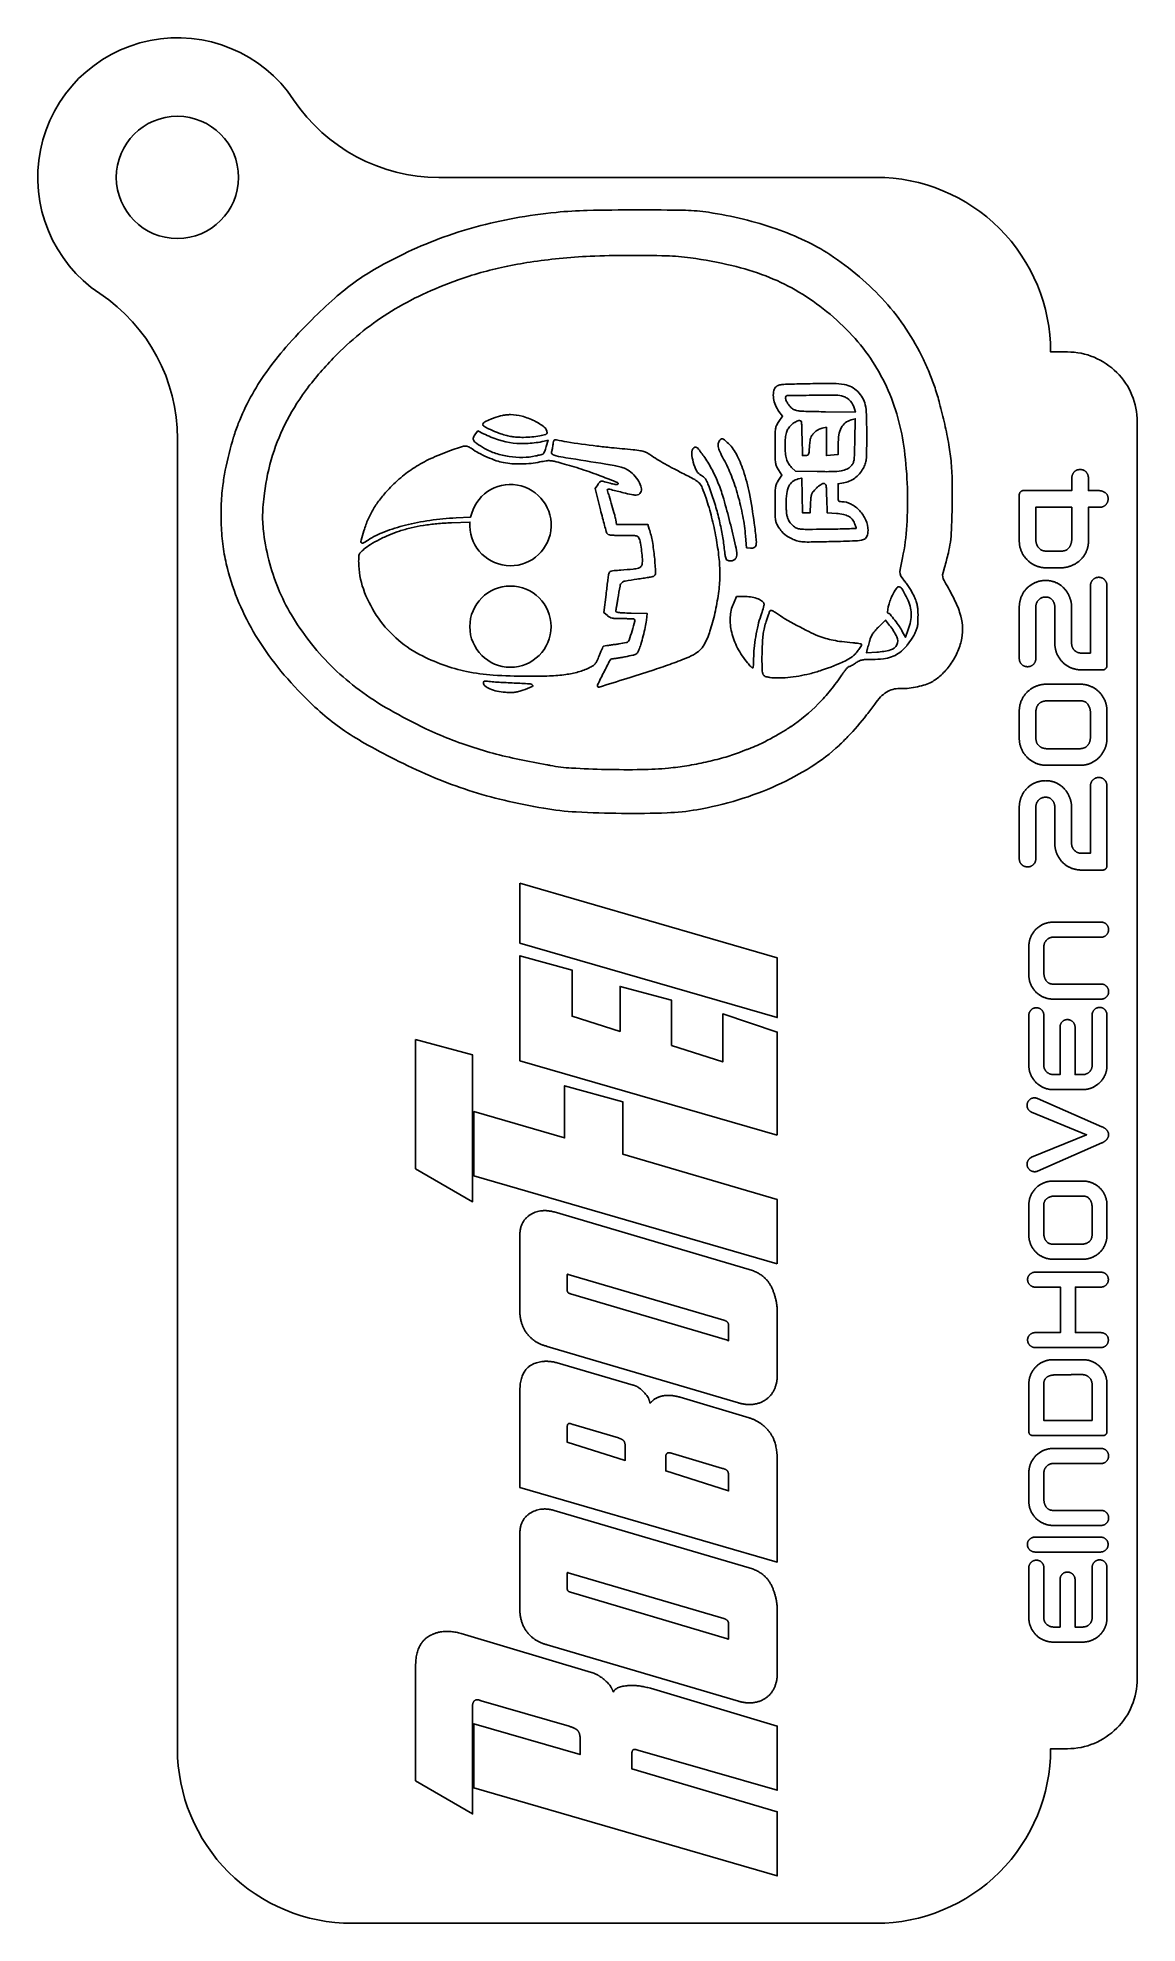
# Model space of a CAD drawing. Header units: millimetres. Extents: x -16.5 to 15, y -25 to 29.
import ezdxf

# ---------------------------------------------------------------- set-up
doc = ezdxf.new("R2010")
doc.units = ezdxf.units.MM

msp = doc.modelspace()

# ---------------------------------------------------------------- linework, layer by layer
for p, q in [((11.602, 14.592), (11.602, 15.911)), ((8.188, 13.77), (8.258, 14.106)), ((12.372, 14.298), (12.81, 14.298)), ((8.32, 13.437), (8.247, 13.527)), ((12.774, 13.818), (12.376, 13.818)), ((14.112, 13.302), (14.112, 11.017)), ((11.602, 11.226), (11.602, 12.688)), ((12.075, 12.688), (12.075, 11.222)), ((12.62, 11.657), (12.62, 12.679)), ((13.1, 12.679), (13.1, 11.657)), ((13.995, 10.896), (13.384, 10.896)), ((12.376, 10.485), (13.345, 10.485)), ((13.345, 10.011), (12.421, 10.011)), ((11.602, 8.937), (11.602, 9.717)), ((12.075, 9.665), (12.075, 8.983)), ((13.639, 8.983), (13.639, 9.665)), ((14.112, 9.717), (14.112, 8.937)), ((-2.514, 8.291), (-1.929, 8.178)), ((13.345, 8.163), (12.376, 8.163)), ((12.421, 8.637), (13.299, 8.637)), ((14.112, 7.569), (14.112, 5.284)), ((11.602, 5.493), (11.602, 6.955)), ((12.075, 6.955), (12.075, 5.489)), ((12.62, 5.924), (12.62, 6.946)), ((13.1, 6.946), (13.1, 5.924)), ((13.995, 5.163), (13.384, 5.163)), ((12.571, 3.671), (13.943, 3.671)), ((13.943, 3.24), (12.571, 3.24)), ((11.876, 2.159), (11.876, 2.976)), ((12.307, 2.976), (12.307, 2.218)), ((12.571, 1.898), (13.943, 1.898)), ((13.943, 1.467), (12.571, 1.467)), ((11.876, -0.43), (11.876, 1.007)), ((12.304, 1.007), (12.304, -0.43)), ((13.688, -0.43), (13.688, 1.013)), ((14.112, 1.013), (14.112, -0.43)), ((12.127, -1.38), (13.965, -2.186)), ((13.42, -1.125), (12.571, -1.125)), ((13.965, -2.653), (12.127, -3.459)), ((12.571, -3.743), (13.42, -3.743)), ((13.42, -4.174), (12.614, -4.174)), ((-1.718, -4.629), (3.869, -6.273)), ((11.876, -5.291), (11.876, -4.432)), ((12.304, -4.435), (12.304, -5.248)), ((13.685, -5.291), (13.685, -4.478)), ((14.112, -4.432), (14.112, -5.291)), ((-2.697, -7.453), (-2.697, -5.3)), ((12.571, -5.552), (13.378, -5.552)), ((-1.342, -6.474), (-1.342, -6.849)), ((3.145, -7.728), (-1.309, -6.42)), ((12.049, -6.355), (13.943, -6.355)), ((13.42, -5.983), (12.571, -5.983)), ((-1.248, -6.97), (3.252, -8.305)), ((4.674, -7.52), (4.674, -9.291)), ((3.279, -8.265), (3.279, -7.876)), ((3.567, -10.096), (-1.912, -8.479)), ((13.946, -8.51), (12.049, -8.51)), ((-1.631, -8.949), (0.543, -9.586)), ((12.571, -8.859), (13.42, -8.859)), ((11.876, -10.919), (11.876, -9.555)), ((14.112, -9.555), (14.112, -10.919)), ((1.897, -9.935), (3.869, -10.525)), ((0.127, -11.102), (-1.174, -10.719)), ((14.008, -11.03), (11.98, -11.03)), ((3.105, -11.973), (1.669, -11.544)), ((12.571, -11.402), (13.943, -11.402)), ((13.943, -11.833), (12.571, -11.833)), ((11.876, -12.914), (11.876, -12.098)), ((12.307, -12.098), (12.307, -12.855)), ((-1.718, -13.174), (3.869, -14.817)), ((12.571, -13.175), (13.943, -13.175)), ((-2.697, -15.998), (-2.697, -13.845)), ((12.049, -13.942), (13.936, -13.942)), ((13.943, -13.606), (12.571, -13.606)), ((13.936, -14.367), (12.049, -14.367)), ((-1.342, -15.018), (-1.342, -15.394)), ((3.145, -16.273), (-1.309, -14.965)), ((11.876, -16.251), (11.876, -14.814)), ((12.304, -14.814), (12.304, -16.251)), ((13.688, -16.251), (13.688, -14.808)), ((14.112, -14.808), (14.112, -16.251)), ((-1.248, -15.515), (3.252, -16.849)), ((4.674, -16.065), (4.674, -17.835)), ((-4.374, -16.702), (-0.645, -17.815)), ((3.279, -16.809), (3.279, -16.42)), ((3.567, -18.64), (-1.912, -17.024)), ((13.42, -16.946), (12.571, -16.946)), ((-1.282, -19.358), (-3.804, -18.627))]:
    msp.add_line(p, q)
for points in [[(-12.5, 17.517), (-12.5, -20, 0.414214), (-7.5, -25), (7.5, -25, 0.414214), (12.5, -20), (12.98, -20, 0.414214), (14.98, -18), (14.98, 18, 0.414214), (12.98, 20), (12.5, 20, 0.414214), (7.5, 25), (-5.017, 25, -0.250492), (-9.174, 27.222, 1.218525), (-14.722, 21.674, -0.250492)], [(-3.933, 17.379, -0.106049), (-4.018, 17.465, -0.228681), (-4.027, 17.548, -0.087003), (-3.969, 17.652), (-3.899, 17.739), (-3.737, 17.659, 0.037102), (-3.308, 17.484, 0.094684), (-2.463, 17.38, 0.037296), (-2.005, 17.444), (-1.887, 17.47), (-1.941, 17.29, -0.009609), (-1.963, 17.22, -0.022906), (-2.009, 17.105, -0.113044), (-2.022, 17.088, -0.095792), (-2.042, 17.077, -0.007562), (-2.1, 17.059, -0.010054), (-2.17, 17.04, -0.007526), (-2.247, 17.021, -0.050854), (-2.61, 16.98, -0.040113), (-3.004, 17.007, -0.040462), (-3.385, 17.095, -0.055122), (-3.707, 17.239, -0.013151)], [(4.07, 14.643, -0.064903), (4.067, 14.474, -0.242378), (4.015, 14.401, -0.143298), (3.907, 14.381), (3.793, 14.392), (3.765, 14.727, 0.026155), (3.687, 15.301, 0.022532), (3.547, 15.894, 0.023047), (3.359, 16.454, 0.032933), (3.138, 16.929, -0.016652), (3.026, 17.151, -0.068659), (2.982, 17.294, -0.120121), (2.99, 17.401, -0.114579), (3.047, 17.493, -0.137736), (3.079, 17.512, -0.163615), (3.114, 17.509, -0.072132), (3.162, 17.481, -0.011786), (3.243, 17.41, -0.087498), (3.494, 17.088, -0.041289), (3.702, 16.602, -0.031941), (3.875, 15.948, -0.015704), (4.014, 15.099, -0.004931)], [(3.319, 15.12, -0.005159), (3.482, 14.45, -0.057157), (3.514, 14.177, -0.13317), (3.493, 14.102, -0.124485), (3.437, 14.046, -0.110977), (3.356, 14.018, -0.090123), (3.263, 14.025, -0.174115), (3.223, 14.052, -0.086573), (3.196, 14.108, -0.037004), (3.174, 14.212, -0.005543), (3.149, 14.423, 0.018612), (3.087, 14.836, 0.015467), (2.992, 15.27, 0.014874), (2.866, 15.715, 0.013899), (2.711, 16.162, 0.014838), (2.659, 16.29, 0.047546), (2.614, 16.369, 0.06778), (2.564, 16.423, 0.061855), (2.501, 16.463, -0.161097), (2.367, 16.591, -0.056251), (2.267, 16.843, -0.056547), (2.227, 17.103, -0.209038), (2.286, 17.254, -0.438924), (2.387, 17.25, -0.025748), (2.596, 16.976, -0.029146), (2.815, 16.611, -0.027322), (2.995, 16.215, -0.023939), (3.139, 15.788, -0.007059)]]:
    msp.add_lwpolyline(points, format="xyb", close=True)
for points in [[(-10.89, 17.566, -0.020681), (-10.757, 17.948, -0.030242), (-10.405, 18.702, -0.029452), (-9.962, 19.416, -0.026359), (-9.392, 20.138, -0.016582), (-8.656, 20.923, -0.015009), (-7.997, 21.541, -0.025615), (-7.407, 22.011, -0.026416), (-6.785, 22.409, -0.017266), (-6.031, 22.803, -0.021712), (-4.995, 23.245, -0.023337), (-3.949, 23.584, -0.022715), (-2.851, 23.831, -0.018535), (-1.658, 23.998, -0.019922), (-0.767, 24.053, -0.005421), (0.644, 24.069, -0.004567), (2.045, 24.057, -0.034152), (2.706, 24, -0.020977), (3.705, 23.801, -0.024176), (4.637, 23.527, -0.025948), (5.471, 23.187, -0.036004), (6.174, 22.793, -0.030219), (7.027, 22.153, -0.034672), (7.756, 21.442)], [(8.855, 19.789, -0.013505), (9.044, 19.364, -0.018081), (9.19, 18.969, -0.015672), (9.321, 18.524, -0.00714), (9.467, 17.934, -0.014078), (9.587, 17.34, -0.021093), (9.654, 16.815, -0.018718), (9.683, 16.242, -0.008417), (9.679, 15.49, -0.005257), (9.66, 14.906, -0.021794), (9.629, 14.554, -0.026935), (9.571, 14.244, -0.011223), (9.462, 13.832), (9.418, 13.681, 0.207565), (9.447, 13.451), (9.5, 13.362, -0.022087), (9.771, 12.855, -0.046875), (9.925, 12.438, -0.059209), (9.978, 12.069, -0.066484), (9.939, 11.713, -0.053352), (9.806, 11.347, -0.047597), (9.594, 11.002, -0.049345), (9.331, 10.716, -0.071698), (9.046, 10.527, -0.039361), (8.859, 10.456)], [(4.802, 14.858, -0.02289), (4.709, 14.987, -0.042366), (4.653, 15.091, -0.066602), (4.625, 15.188, -0.032537), (4.614, 15.331, -0.007242), (4.614, 15.983, -0.032343), (4.625, 16.125, -0.066087), (4.653, 16.223, -0.042555), (4.708, 16.327), (4.805, 16.475), (4.708, 16.624, -0.043305), (4.652, 16.729, -0.066127), (4.625, 16.828, -0.031596), (4.614, 16.974, -0.003404), (4.611, 17.313, -0.003222), (4.613, 17.661, -0.034549), (4.625, 17.802, -0.072929), (4.655, 17.899, -0.038508), (4.717, 18.008), (4.823, 18.164), (4.722, 18.297, -0.065354), (4.621, 18.473, -0.062825), (4.567, 18.672, -0.069396), (4.566, 18.856, -0.136617), (4.624, 18.99, -0.134875), (4.695, 19.04, -0.062782), (4.805, 19.066, -0.019802), (5.014, 19.079, -0.001344), (5.611, 19.092, -0.005342), (6.28, 19.097, -0.040606), (6.593, 19.071, -0.084779), (6.795, 19, -0.071339), (6.976, 18.864, -0.060312), (7.118, 18.682, -0.083878), (7.193, 18.49, -0.045077), (7.226, 18.206, -0.006912), (7.234, 17.635, -0.001864), (7.231, 17.117, -0.02408), (7.22, 16.923, -0.059215), (7.192, 16.797, -0.040279), (7.131, 16.663)], [(6.674, 18.674, 0.070692), (6.569, 18.725, 0.078043), (6.355, 18.761, 0.004386), (5.679, 18.76, 0.001661), (4.958, 18.75, 0.335506), (4.905, 18.708, 0.118986), (4.905, 18.687)], [(4.931, 18.605, 0.018752), (4.952, 18.559, 0.035602), (4.98, 18.511, 0.043699), (5.065, 18.41, 0.036005), (5.107, 18.373, 0.096983), (5.195, 18.331, 0.041585), (5.323, 18.309, 0.017278), (5.546, 18.296, 0.001892), (6.058, 18.288), (6.909, 18.276), (6.884, 18.375, 0.063218), (6.839, 18.489)], [(-3.596, 17.8, -0.028589), (-3.664, 17.837, -0.013015), (-3.736, 17.883, -0.121559), (-3.76, 17.91, -0.253561), (-3.76, 17.936)], [(-3.529, 18.077, -0.011505), (-3.43, 18.116, -0.039065), (-3.19, 18.182, -0.020207), (-3.072, 18.2, -0.027807), (-2.965, 18.206, -0.067639), (-2.634, 18.161, -0.047457), (-2.282, 18.026, -0.048016), (-2, 17.851, -0.233893), (-1.919, 17.688, -0.331851), (-1.955, 17.64, -0.023355), (-2.129, 17.596, -0.027412), (-2.349, 17.565, -0.02178), (-2.589, 17.555, -0.012117), (-2.783, 17.56, -0.026653), (-2.931, 17.575, -0.028242), (-3.072, 17.605, -0.015355), (-3.24, 17.658, -0.008923), (-3.363, 17.702)], [(5.036, 16.745, 0.038899), (5.081, 16.694), (5.193, 16.587), (5.814, 16.575, 0.007787), (6.256, 16.573, 0.038535), (6.503, 16.595, 0.070944), (6.665, 16.647, 0.092041), (6.79, 16.738, 0.07974), (6.843, 16.816, 0.074093), (6.87, 16.908, 0.028052), (6.883, 17.064, 0.002438), (6.893, 17.463), (6.904, 18.09), (6.787, 18.057, 0.098359), (6.621, 17.972, 0.105405), (6.506, 17.831, 0.081674), (6.439, 17.626, 0.03762), (6.417, 17.345), (6.416, 17.06), (6.081, 17.033), (6.081, 17.843), (5.96, 17.819, 0.054775), (5.906, 17.802)], [(5.779, 17.728, 0.036801), (5.728, 17.683, 0.039311), (5.666, 17.612, 0.075043), (5.632, 17.545, 0.053295), (5.612, 17.457, 0.011938), (5.597, 17.303, -0.006015), (5.584, 17.134, -0.075157), (5.568, 17.072, -0.205954), (5.539, 17.044, -0.091555), (5.486, 17.034), (5.393, 17.034), (5.382, 17.548, 0.002), (5.374, 17.889, 0.040002), (5.363, 17.993, 0.217599), (5.336, 18.031, 0.208026), (5.289, 18.036, 0.064581), (5.174, 17.985)], [(-2.375, 16.81, 0.025696), (-2.121, 16.85, -0.012859), (-1.942, 16.882, -0.053496), (-1.832, 16.887, -0.044208), (-1.715, 16.869, -0.006935), (-1.488, 16.81, -0.012549), (-0.93, 16.643, -0.011992), (-0.373, 16.446, -0.007187), (0.101, 16.258, -0.694079), (0.099, 16.206, -0.111935), (0.071, 16.203, -0.027925), (-0.067, 16.228, -0.01174), (-0.147, 16.25, 0.004596), (-0.317, 16.297, 0.105973), (-0.368, 16.3, 0.181439), (-0.405, 16.279, 0.019074), (-0.466, 16.199), (-0.544, 16.089), (-0.391, 15.482, 0.002623), (-0.329, 15.245, 0.003711), (-0.272, 15.035, 0.002147), (-0.222, 14.858, 0.052052), (-0.202, 14.811, 0.167477), (-0.165, 14.776, 0.069422), (-0.098, 14.757, 0.030533), (0.02, 14.748, 0.004464), (0.26, 14.745, -0.003137), (0.54, 14.744, -0.047022), (0.637, 14.733, -0.1475), (0.688, 14.706, -0.105691), (0.723, 14.651, -0.050824), (0.758, 14.52, -0.023075), (0.811, 14.062, -0.053463), (0.806, 13.93, -0.152202), (0.77, 13.856, -0.136082), (0.697, 13.811, -0.04687), (0.55, 13.783, -0.004707), (0.192, 13.754, 0.005889), (0.002, 13.737, 0.048235), (-0.083, 13.721, 0.124772), (-0.127, 13.694, 0.146247), (-0.151, 13.651, 0.017292), (-0.159, 13.599, 0.001094), (-0.18, 13.444, 0.001607), (-0.204, 13.259, 0.001194), (-0.228, 13.054), (-0.29, 12.535), (-0.191, 12.449, 0.056617), (-0.124, 12.404, 0.071659), (-0.053, 12.379, 0.041709), (0.048, 12.367, 0.007813), (0.235, 12.364, -0.005352), (0.361, 12.363, -0.008186), (0.471, 12.358, -0.003682), (0.564, 12.353, -0.18107), (0.58, 12.345, -0.26977), (0.595, 12.29, -0.006069), (0.516, 12.017, -0.007386), (0.431, 11.75, -0.186671), (0.383, 11.692, -0.072962), (0.346, 11.678, -0.01645), (0.14, 11.639, -0.007109), (0.017, 11.622, 0.004032), (-0.103, 11.606, 0.006188), (-0.207, 11.59, 0.002447), (-0.295, 11.575, 0.153692), (-0.309, 11.568, 0.092253), (-0.318, 11.555, 0.001924), (-0.35, 11.482, 0.004417), (-0.386, 11.396, 0.002952), (-0.427, 11.298, -0.013428), (-0.491, 11.148, -0.064447), (-0.541, 11.069, -0.080109), (-0.603, 11.014, -0.02738), (-0.71, 10.955, -0.044383), (-1.024, 10.836, -0.03439), (-1.383, 10.762, -0.025068), (-1.845, 10.723, -0.009354), (-2.496, 10.712, -0.017022), (-3.456, 10.747, -0.032474), (-4.22, 10.851, -0.037135), (-4.893, 11.041, -0.03203), (-5.566, 11.336, -0.066301), (-6.25, 11.813, -0.06109), (-6.807, 12.466, -0.062866), (-7.177, 13.213, -0.079878), (-7.311, 13.97, -0.011336), (-7.31, 14.13, -0.086599), (-7.294, 14.204, -0.103066), (-7.256, 14.262, -0.019055), (-7.161, 14.35, -0.040468), (-6.976, 14.484, -0.018553), (-6.716, 14.629, -0.018025), (-6.426, 14.764, -0.021427), (-6.142, 14.87, -0.020593), (-5.809, 14.963, -0.018562), (-5.458, 15.033, -0.017139), (-5.076, 15.08, -0.01261), (-4.65, 15.107), (-4.125, 15.127, 31.781777), (-4.105, 15.272), (-4.518, 15.25, 0.021775), (-5.275, 15.176, 0.026753), (-5.972, 15.039, 0.029569), (-6.574, 14.849, 0.050872), (-7.043, 14.612, -0.021), (-7.192, 14.525, -0.434824), (-7.236, 14.54, -0.174282), (-7.241, 14.611, -0.006041), (-7.161, 14.881, -0.027458), (-7.039, 15.214, -0.032862), (-6.886, 15.51, -0.031827), (-6.691, 15.792, -0.023226), (-6.442, 16.08, -0.029673), (-6.058, 16.439, -0.035491), (-5.655, 16.727, -0.032656), (-5.188, 16.973, -0.01976), (-4.608, 17.204, -0.00766), (-4.364, 17.286, -0.068234), (-4.254, 17.306, -0.123527), (-4.169, 17.288, -0.046869), (-4.065, 17.224, 0.039971), (-3.886, 17.111, 0.034981), (-3.371, 16.886, 0.040758), (-3.168, 16.832, 0.027821), (-2.922, 16.801)], [(-0.491, 17.304, 0.006563), (-0.077, 17.259, -0.000942), (0.545, 17.2, -0.014399), (0.76, 17.173, -0.043838), (0.88, 17.143, -0.068517), (0.975, 17.095, 0.009883), (1.184, 16.957, 0.010386), (1.395, 16.829, 0.008817), (1.639, 16.694, 0.00439), (1.953, 16.532, -0.007743), (2.309, 16.344, -0.077563), (2.442, 16.242, -0.095598), (2.526, 16.11, -0.014449), (2.634, 15.816, -0.018952), (2.794, 15.267, -0.016503), (2.92, 14.682, -0.017021), (3.003, 14.118, -0.027904), (3.03, 13.636, -0.032425), (2.998, 13.149, -0.020723), (2.902, 12.59, -0.020839), (2.763, 12.058, -0.043313), (2.603, 11.66, -0.066243), (2.486, 11.489, -0.07391), (2.332, 11.362, -0.04121), (2.081, 11.237, -0.007563), (1.597, 11.054, -0.008072), (1.089, 10.88, -0.002971), (0.367, 10.649, -0.000296), (-0.426, 10.402, -0.278677), (-0.462, 10.411, -0.319729), (-0.471, 10.467, -0.003667), (-0.294, 10.825, -0.003855), (-0.112, 11.178, -0.280107), (-0.059, 11.21, 0.038738), (-0.022, 11.213, 0.002799), (0.078, 11.229, 0.003909), (0.197, 11.249, 0.002946), (0.328, 11.273, 0.006246), (0.537, 11.316, 0.062591), (0.621, 11.346, 0.125578), (0.67, 11.388, 0.05279), (0.712, 11.466, 0.027745), (0.769, 11.626, 0.019288), (0.891, 12.113, 0.01829), (0.926, 12.316), (0.953, 12.51), (0.494, 12.521, -0.003764), (0.242, 12.529, -0.027552), (0.122, 12.54, -0.074251), (0.063, 12.558, -0.360245), (0.049, 12.587, 0.019455), (0.057, 12.623, 0.001755), (0.073, 12.714, 0.002278), (0.092, 12.823, 0.001778), (0.11, 12.941, -0.007631), (0.171, 13.294, -0.149204), (0.222, 13.39, -0.155866), (0.318, 13.44, -0.008542), (0.656, 13.494, 0.003088), (0.831, 13.52, 0.004611), (0.983, 13.544, 0.002049), (1.112, 13.567, 0.094062), (1.138, 13.577, 0.274266), (1.191, 13.678, 0.010516), (1.158, 14.119, 0.018959), (1.097, 14.573, 0.037093), (1.008, 14.927), (0.963, 15.062), (0.074, 15.062), (0.049, 15.192, 0.021049), (0.018, 15.329, 0.003032), (-0.061, 15.605, 0.003171), (-0.142, 15.88, 0.018763), (-0.191, 16.022, -0.192107), (-0.191, 16.058, -0.335833), (-0.166, 16.072, -0.032008), (-0.085, 16.058, -0.000819), (0.273, 15.968, 0.01011), (0.503, 15.915, 0.055056), (0.63, 15.903, 0.118014), (0.708, 15.923, 0.149924), (0.761, 15.975, 0.181342), (0.78, 16.114, 0.074233), (0.709, 16.294, 0.063236), (0.57, 16.477, 0.058197), (0.386, 16.625, 0.052777), (0.296, 16.67, 0.023384), (0.169, 16.71, 0.01766), (-0.001, 16.749, 0.007566), (-0.231, 16.789, -0.000465), (-1.385, 16.973, -0.015712), (-1.658, 17.026, -0.096055), (-1.765, 17.073, -0.332094), (-1.788, 17.141, 0.0214), (-1.776, 17.181)], [(-1.752, 17.3, 0.009457), (-1.744, 17.359, -0.018141), (-1.731, 17.436, -0.119336), (-1.714, 17.47, -0.207583), (-1.688, 17.484, -0.072493), (-1.645, 17.481, 0.013507), (-1.35, 17.425)], [(4.985, 17.801, 0.073129), (4.934, 17.693, 0.051555), (4.905, 17.538, 0.042416), (4.905, 17.104, 0.044026), (4.934, 16.936, 0.045559), (4.956, 16.876)], [(-1.08, 6.827, -0.028967), (-2.012, 6.931, -0.015549), (-3.145, 7.161, -0.020465), (-4.16, 7.444, -0.020749), (-5.138, 7.806, -0.016738), (-6.157, 8.273, -0.010807), (-7.047, 8.742, -0.022625), (-7.714, 9.152, -0.026166), (-8.277, 9.579, -0.021002), (-8.837, 10.094, -0.027033), (-9.63, 10.977, -0.033661), (-10.262, 11.882, -0.035538), (-10.739, 12.818, -0.037396), (-11.07, 13.797, -0.027211), (-11.181, 14.354, -0.021779), (-11.241, 14.964, -0.021558), (-11.249, 15.584, -0.024844), (-11.201, 16.174, -0.016765), (-11.129, 16.612)], [(6.41, 14.93, 0.002189), (6.679, 14.937, 0.000277), (6.918, 14.944, 0.191214), (6.929, 14.949, 0.264695), (6.932, 14.958, 0.010282), (6.922, 14.996, 0.015947), (6.906, 15.041, 0.010307), (6.886, 15.092, 0.074906), (6.813, 15.213, 0.094615), (6.713, 15.295, 0.07466), (6.57, 15.347, 0.030703), (6.365, 15.376), (6.1, 15.397), (6.089, 15.815, 0.003244), (6.081, 16.078, 0.043149), (6.069, 16.174, 0.159428), (6.044, 16.217, 0.183988), (6, 16.234, 0.11868), (5.96, 16.224, 0.030253), (5.902, 16.19, 0.028979), (5.839, 16.142, 0.025254), (5.779, 16.085, 0.022724), (5.696, 15.99, 0.080284), (5.657, 15.919, 0.065435), (5.637, 15.832, 0.011812), (5.627, 15.666), (5.616, 15.397), (5.393, 15.397), (5.372, 16.39), (5.271, 16.365, 0.106661), (5.113, 16.288, 0.11409), (5.006, 16.154, 0.080904), (4.946, 15.948, 0.031027), (4.928, 15.649, 0.010924), (4.931, 15.488, 0.024623), (4.942, 15.367, 0.032258), (4.962, 15.272, 0.050096), (4.993, 15.195, 0.033749), (5.025, 15.14, 0.044309), (5.118, 15.029, 0.039091), (5.163, 14.99, 0.089065), (5.253, 14.946, 0.051448), (5.371, 14.926, 0.019354), (5.578, 14.919)], [(6.89, 16.388, -0.055225), (6.736, 16.297, -0.065837), (6.574, 16.25), (6.416, 16.225), (6.416, 15.969, 0.005477), (6.418, 15.801, 0.08947), (6.429, 15.745, 0.236666), (6.457, 15.72, 0.063689), (6.518, 15.712, -0.120305), (6.787, 15.644, -0.085731), (7.034, 15.453, -0.083102), (7.209, 15.184, -0.101694), (7.271, 14.891, -0.100299), (7.237, 14.717, -0.22319), (7.139, 14.629, -0.064812), (6.917, 14.591, -0.003713), (6.223, 14.57, -0.001662), (5.648, 14.558, -0.017983), (5.416, 14.562, -0.044158), (5.27, 14.583, -0.046281), (5.133, 14.63, -0.021901), (4.988, 14.702)], [(4.012, 11.51, 0.025172), (3.997, 11.22, -0.009707), (3.995, 11.116, -0.016127), (3.989, 11.029, -0.010002), (3.98, 10.96, -0.379527), (3.969, 10.951, -0.178977), (3.953, 10.957, -0.010813), (3.915, 10.993, -0.015078), (3.87, 11.04, -0.010499), (3.822, 11.095, -0.051548), (3.537, 11.522, -0.063351), (3.368, 11.97, -0.070374), (3.327, 12.404, -0.092535), (3.418, 12.791), (3.509, 12.997), (3.758, 12.997, -0.044572), (3.953, 12.979, -0.054099), (4.129, 12.927, -0.065241), (4.255, 12.854, -0.233047), (4.295, 12.773, -0.062397), (4.29, 12.736, -0.015125), (4.238, 12.553, -0.006599), (4.202, 12.447, 0.026545), (4.123, 12.174)], [(8.085, 13.23, -0.064736), (8.114, 13.261, -0.212792), (8.167, 13.276, -0.180535), (8.218, 13.248, -0.056027), (8.281, 13.155, -0.007012), (8.392, 12.938, -0.048357), (8.474, 12.721, -0.057299), (8.507, 12.505, -0.056137), (8.49, 12.283, -0.043675), (8.424, 12.05), (8.34, 11.83), (8.262, 11.98, 0.028277), (8.17, 12.135, 0.014663), (8.039, 12.317, 0.007205), (7.902, 12.49, 0.226019), (7.855, 12.513, -0.446416), (7.827, 12.544)], [(5.94, 10.883, -0.019408), (5.602, 10.785, -0.018678), (5.289, 10.72, -0.019329), (4.975, 10.678, -0.020589), (4.688, 10.664, -0.041195), (4.463, 10.68, -0.01584), (4.356, 10.7, -0.092027), (4.303, 10.723, -0.13782), (4.273, 10.758, -0.052473), (4.251, 10.82, -0.046261), (4.242, 10.89, -0.011818), (4.235, 11.233, -0.005216), (4.238, 11.434, -0.007335), (4.249, 11.703, -0.018775), (4.267, 11.898, -0.02298), (4.296, 12.066, -0.017525), (4.344, 12.247, -0.006493), (4.382, 12.369, -0.008976), (4.42, 12.477, -0.006115), (4.454, 12.566, -0.102261), (4.471, 12.592, -0.243153), (4.494, 12.599, -0.052458), (4.536, 12.588, -0.040488), (4.589, 12.561, -0.021225), (4.651, 12.521, 0.022439), (4.893, 12.362, 0.018802), (5.576, 11.991, 0.022609), (5.839, 11.875, 0.019379), (6.06, 11.799, 0.02286), (6.275, 11.745, 0.019603), (6.519, 11.705, 0.009447), (6.834, 11.672, -0.009251), (6.931, 11.662, -0.015146), (7.012, 11.65, -0.008857), (7.077, 11.637, -0.353389), (7.086, 11.626, -0.140285), (7.067, 11.563, -0.022023), (6.993, 11.457, -0.025463), (6.902, 11.349, -0.041575), (6.813, 11.269, -0.054156), (6.627, 11.156)], [(7.403, 11.924, -0.033014), (7.472, 12.016, -0.017524), (7.568, 12.121), (7.767, 12.322), (7.891, 12.166, -0.054594), (8.098, 11.839, -0.230236), (8.098, 11.614, -0.219006), (7.919, 11.467, -0.049838), (7.521, 11.404), (7.224, 11.386), (7.249, 11.475, 0.001314), (7.261, 11.521)], [(-3.71, 10.571, -0.072925), (-3.665, 10.574, -0.013894), (-3.584, 10.565, 0.015167), (-3.491, 10.555, 0.004958), (-3.086, 10.53, 0.002273), (-2.856, 10.519, -0.004005), (-2.423, 10.496, -0.159821), (-2.335, 10.462, -0.566079), (-2.342, 10.415, -0.011981), (-2.609, 10.313, -0.020936), (-2.733, 10.275, -0.033972), (-2.842, 10.255, -0.031287), (-2.959, 10.248, -0.014804), (-3.11, 10.253, -0.036467), (-3.349, 10.286, -0.050876), (-3.554, 10.352, -0.062995), (-3.697, 10.438, -0.230318), (-3.742, 10.531)], [(8.388, 10.366, -0.032223), (8.169, 10.36, 0.07655), (7.979, 10.337, 0.072968), (7.802, 10.259, 0.062031), (7.632, 10.12, 0.036129), (7.465, 9.917, -0.013247), (7.232, 9.607)], [(6.695, 8.985, -0.016069), (6.443, 8.734, -0.046795), (5.645, 8.12, -0.034497), (4.663, 7.591, -0.032581), (3.553, 7.173, -0.030314), (2.371, 6.891, -0.034961), (1.52, 6.802)]]:
    msp.add_lwpolyline(points, format="xyb")
for points in [[(11.723, 16.031), (13.104, 16.031), (13.104, 16.368)], [(13.583, 16.368), (13.583, 16.031), (13.854, 16.031)], [(13.104, 14.647), (13.104, 15.552), (12.075, 15.552), (12.075, 14.647)], [(13.907, 15.552), (13.583, 15.552), (13.583, 14.592)], [(13.388, 11.376), (13.639, 11.376), (13.639, 13.302)], [(13.388, 5.643), (13.639, 5.643), (13.639, 7.569)], [(12.571, -0.694), (12.771, -0.694), (12.771, 0.667)], [(13.198, 0.667), (13.198, -0.694), (13.42, -0.694)], [(11.954, -3.064), (13.531, -2.418), (11.954, -1.771)], [(12.049, -8.085), (12.78, -8.085), (12.78, -6.78), (12.049, -6.78)], [(13.939, -6.78), (13.208, -6.78), (13.208, -8.085), (13.939, -8.085)], [(12.304, -9.555), (12.304, -10.599), (13.685, -10.599), (13.685, -9.555)], [(4.674, -11.745), (4.674, -14.656), (-2.697, -12.523), (-2.697, -9.774)], [(-1.342, -10.82), (-1.342, -11.222), (0.321, -11.745), (0.321, -11.37)], [(1.481, -11.658), (1.481, -12.047), (3.279, -12.617), (3.279, -12.188)], [(12.571, -16.515), (12.771, -16.515), (12.771, -15.154)], [(13.198, -15.154), (13.198, -16.515), (13.42, -16.515)], [(-4.052, -18.801), (-4.052, -21.866), (-5.681, -20.92), (-5.681, -17.634)], [(1.039, -18.271), (4.674, -19.351), (4.674, -21.189), (0.677, -20.042)], [(0.509, -20.162), (0.509, -20.572), (4.674, -21.806), (4.674, -23.643), (-4.011, -21.122), (-4.011, -19.284), (-0.973, -20.169), (-0.973, -19.686)]]:
    msp.add_lwpolyline(points)
for points in [[(-2.697, 4.787), (4.674, 2.647), (4.674, 0.937), (-2.697, 3.07)], [(4.674, -2.43), (-2.697, -0.297), (-2.697, 2.708), (-1.201, 2.299), (-1.201, 0.977), (0.174, 0.542), (0.174, 1.829), (1.649, 1.434), (1.649, 0.139), (3.111, -0.33), (3.111, 1.045), (4.674, 0.521)], [(-5.681, 0.313), (-4.052, -0.129), (-4.052, -4.334), (-5.681, -3.389)], [(4.674, -6.112), (-4.011, -3.59), (-4.011, -1.752), (-1.416, -2.51), (-1.416, -1.014), (0.247, -1.471), (0.247, -2.973), (4.674, -4.274)]]:
    msp.add_lwpolyline(points, close=True)
for centre, radius in [((-12.5, 25), 1.75), ((-2.966, 12.134), 1.163)]:
    msp.add_circle(centre, radius)
for centre, radius, start, end in [((-0.163, 9.265), 13.488, 92.2057, 95.9968), ((1.33, 16.649), 6.107, 81.8849, 88.376), ((0.214, 8.82), 14.016, 76.9839, 81.8849), ((-0.824, 11.76), 10.928, 105.8734, 109.5831), ((-0.93, 12.134), 10.54, 102.0615, 105.8734), ((-0.63, 10.728), 11.977, 98.5045, 102.0616), ((0.423, 3.686), 19.097, 95.9968, 98.5046), ((1.728, 15.368), 7.295, 68.9941, 76.9838), ((2.163, 16.501), 6.081, 60.146, 68.994), ((-1.799, 13.743), 8.721, 115.0087, 121.6449), ((-0.662, 11.307), 11.409, 109.5831, 115.0087), ((1.844, 15.946), 6.721, 51.9374, 60.1459), ((-2.05, 14.15), 8.243, 121.6449, 128.4837), ((1.554, 15.575), 7.192, 43.8872, 51.9373), ((-1.65, 13.646), 8.886, 128.4837, 134.9479), ((2.598, 16.579), 5.744, 34.3583, 43.8871), ((-1.122, 13.118), 9.633, 134.9479, 142.3866), ((2.796, 16.715), 5.503, 24.6083, 34.3583), ((-3.595, 15.024), 6.51, 142.3867, 152.3638), ((2.367, 16.518), 5.976, 15.4428, 24.6084), ((-4.119, 15.298), 5.919, 152.3638, 162.8753), ((1.79, 16.359), 6.574, 7.2482, 15.4428), ((-3.576, 15.13), 6.488, 162.8752, 172.6876), ((-2.306, 14.968), 7.768, 172.6876, 175.1732), ((-5.885, 15.27), 4.177, 175.1732, 179.1283), ((-3.113, 15.744), 6.98, 187.7672, 195.0404), ((2.04, 15.414), 6.355, 348.1248, 356.5147), ((-4.239, 15.442), 5.814, 195.0404, 203.3819), ((8.472, 13.711), 0.291, 168.1248, 219.1127), ((-4.147, 15.482), 5.914, 203.3819, 211.647), ((9.203, 12.42), 1.379, 154.1602, 161.3574), ((7.225, 12.546), 1.412, 34.3838, 39.1127), ((5.941, 11.668), 2.967, 28.9375, 34.3777), ((7.185, 12.355), 1.546, 24.502, 28.9436), ((6.669, 12.12), 2.113, 20.3357, 24.502), ((7.955, 12.597), 0.741, 11.2319, 20.3357), ((7.833, 12.573), 0.866, 2.9847, 11.2318), ((5.127, 12.432), 3.576, 0.1095, 2.9847), ((4.741, 12.431), 3.961, 357.4688, 0.1095), ((-2.79, 16.318), 7.508, 211.647, 218.5573), ((7.536, 12.436), 1.183, 327.7871, 333.1897), ((6.963, 12.726), 1.826, 333.1897, 337.7509), ((8.108, 12.257), 0.589, 337.7509, 348.3552), ((7.956, 12.289), 0.744, 348.3552, 357.4688), ((-2.973, 16.172), 7.274, 218.5573, 226.0437), ((-33.587, 22.707), 42.352, 344.8899, 344.9942), ((7.679, 12.052), 0.828, 288.782, 303.5301), ((7.561, 12.23), 1.042, 303.5301, 315.948), ((7.458, 12.329), 1.185, 315.948, 321.3448), ((6.539, 13.064), 2.361, 321.3447, 327.787), ((-2.911, 16.237), 7.364, 226.0437, 233.4617), ((8.427, 9.471), 2.297, 143.2917, 146.0168), ((7.699, 10.013), 1.389, 139.2953, 143.2916), ((7.796, 9.931), 1.517, 136.3603, 139.3202), ((6.734, 10.952), 0.043, 71.9759, 143.8277), ((6.109, 12.248), 1.41, 301.8285, 304.722), ((7.37, 10.429), 0.803, 116.8742, 124.722), ((7.166, 10.832), 0.352, 102.3286, 116.8742), ((7.23, 10.541), 0.65, 92.6045, 102.3286), ((7.471, 5.222), 5.974, 90.7018, 92.6045), ((7.36, 14.308), 3.113, 270.7018, 276.4597), ((7.584, 12.331), 1.123, 276.4597, 288.782), ((-2.089, 17.345), 8.743, 233.4617, 240.2151), ((2.014, 13.699), 5.381, 315.4347, 321.0311), ((1.318, 14.263), 6.277, 321.0311, 326.0168), ((1.067, 22.86), 15.097, 240.2151, 244.7013), ((2.125, 13.635), 5.26, 300.4488, 303.9095), ((-0.398, 19.95), 11.846, 252.2319, 255.8905), ((9.638, -6.75), 16.435, 110.347, 110.5867), ((3.036, 11.053), 2.553, 290.347, 296.0341), ((0.149, 22.124), 14.088, 255.8905, 259.1033), ((-103.039, -516.662), 534.491, 79.08435, 79.09558), ((-0.961, 12.644), 4.569, 259.0843, 266.7419), ((0.786, 16.149), 8.104, 275.4773, 279.2235), ((0.561, 17.539), 9.512, 279.2235, 282.5455), ((0.687, 16.972), 8.932, 282.5455, 285.9571), ((1.644, 13.624), 5.45, 285.9571, 290.8963), ((19.725, -33.733), 45.241, 110.7771, 110.8963), ((25.503, -48.962), 61.53, 110.68244, 110.77709), ((23.727, -44.26), 56.504, 110.5868, 110.6824), ((0.42, 36.907), 28.87, 266.7418, 268.7024), ((0.4, 36.018), 27.981, 268.7025, 270.7916), ((0.656, 17.511), 9.472, 270.7917, 275.4773)]:
    msp.add_arc(centre, radius, start, end)
for centre, major_axis, ratio, start_param, end_param in [((7.662, -83.675), (-10.192, 106.294), 0.550938, 6.214674, 6.251716), ((2.561, 16.652), (-1.782, -6.877), 0.98256, 2.277848, 2.561085), ((5.08, 18.608), (-0.14, 0.249), 0.47615, 0.996081, 1.320031), ((6.382, 18.21), (0.078, 0.547), 0.950868, 5.377965, 5.844536), ((-3.625, 17.87), (0.148, 0.036), 0.950367, 1.841564, 2.42228), ((-3.41, 17.911), (0.585, 0.226), 0.315764, 1.65251, 1.960204), ((5.527, 17.477), (0.635, -0.07), 0.946716, 2.260137, 2.690198), ((0.51, 10.963), (8.582, -10.851), 0.75393, 3.624765, 3.711102), ((-2.45, 18.072), (1.812, -0.377), 0.330046, 4.098496, 4.254285), ((-2.949, 19.111), (-0.774, 2.499), 0.383999, 3.719401, 3.79035), ((12.131, 24.315), (18.609, 3.95), 0.323709, 3.836066, 3.900524), ((6.101, 17.003), (0.096, 0.845), 0.79391, 0.433466, 0.636037), ((-2.458, 20.154), (2.14, 2.713), 0.92642, 3.706236, 3.872228), ((5.679, 17.151), (0.781, -0.136), 0.916236, 3.715749, 3.920833), ((-3.193, 15.902), (8.884, -7.569), 0.984949, 0.637531, 0.824579), ((6.365, 17.067), (0.87, -0.004), 0.979211, 5.36484, 5.793823), ((-5.064, 14.655), (4.796, -1.767), 0.794419, 3.413581, 3.540981), ((5.306, 15.238), (0.626, 0.106), 0.968408, 3.632128, 4.025125), ((5.808, 14.939), (1.158, 0.012), 0.015581, 4.512242, 5.259241), ((8.172, 12.828), (-0.259, -0.624), 0.399859, 4.187739, 4.567502), ((8.614, 12.605), (-0.327, -1.026), 0.707473, 4.68834, 4.991508), ((9.2, 10.749), (-3.15, 4.345), 0.956409, 0.691408, 0.819934), ((8.003, 11.599), (0.696, 0.1), 0.921767, 2.463067, 2.766616), ((7.433, 12.269), (0.345, 1.327), 0.01914, 4.118554, 4.246343), ((4.911, 12.898), (3.793, 0.964), 0.568185, 4.840544, 5.033077), ((6.776, 11.176), (0.334, 0.208), 0.375038, 4.398625, 4.709717), ((-3.701, 10.531), (0.0408, 0.0037), 0.994287, 1.694846, 3.052239), ((7.744, 13.056), (2.154, -1.957), 0.864676, 5.61549, 5.797266), ((2.3, 13.806), (-0.319, 5.366), 0.948306, 3.650946, 3.848683), ((0.087, 19.593), (9.792, 6.714), 0.950136, 3.647802, 3.776608), ((-4.417, 27.712), (8.239, -20.707), 0.582961, 0.264932, 0.323556), ((3.747, 13.754), (4.97, 4.816), 0.630088, 4.234667, 4.34449), ((4.584, 53.865), (-10.652, -46.339), 0.781478, 0.13545, 0.204797)]:
    msp.add_ellipse(centre, major_axis=major_axis, ratio=ratio, start_param=start_param, end_param=end_param)
for points in [[(13.104, 16.368), (13.104, 16.475), (13.224, 16.632), (13.342, 16.632)], [(13.342, 16.632), (13.463, 16.632), (13.583, 16.475), (13.583, 16.368)], [(11.602, 15.911), (11.602, 15.96), (11.674, 16.031), (11.723, 16.031)], [(13.854, 16.031), (13.972, 16.031), (14.145, 15.914), (14.145, 15.793)], [(14.145, 15.793), (14.145, 15.692), (14.008, 15.552), (13.907, 15.552)], [(12.376, 13.818), (12.216, 13.818), (11.935, 13.939), (11.723, 14.151), (11.602, 14.432), (11.602, 14.592)], [(12.075, 14.647), (12.075, 14.5), (12.225, 14.298), (12.372, 14.298)], [(13.583, 14.592), (13.583, 14.419), (13.453, 14.138), (13.234, 13.932), (12.937, 13.818), (12.774, 13.818)], [(12.81, 14.298), (12.957, 14.298), (13.104, 14.5), (13.104, 14.647)], [(13.639, 13.302), (13.639, 13.403), (13.776, 13.547), (13.877, 13.547)], [(13.877, 13.547), (13.979, 13.547), (14.112, 13.403), (14.112, 13.302)], [(11.602, 12.688), (11.602, 12.852), (11.719, 13.132), (11.922, 13.338), (12.199, 13.456), (12.356, 13.456)], [(12.356, 12.982), (12.235, 12.982), (12.075, 12.819), (12.075, 12.688)], [(12.356, 13.456), (12.516, 13.456), (12.79, 13.335), (12.986, 13.119), (13.1, 12.839), (13.1, 12.679)], [(12.62, 12.679), (12.62, 12.803), (12.483, 12.982), (12.356, 12.982)], [(13.384, 10.896), (13.221, 10.896), (12.944, 11.013), (12.738, 11.222), (12.62, 11.497), (12.62, 11.657)], [(13.1, 11.657), (13.1, 11.539), (13.26, 11.376), (13.388, 11.376)], [(11.84, 10.987), (11.739, 10.987), (11.602, 11.121), (11.602, 11.226)], [(12.075, 11.222), (12.075, 11.121), (11.941, 10.987), (11.84, 10.987)], [(14.112, 11.017), (14.112, 10.968), (14.044, 10.896), (13.995, 10.896)], [(11.602, 9.717), (11.602, 9.877), (11.723, 10.158), (11.935, 10.364), (12.216, 10.485), (12.376, 10.485)], [(13.345, 10.485), (13.505, 10.485), (13.786, 10.364), (13.992, 10.158), (14.112, 9.877), (14.112, 9.717)], [(12.421, 10.011), (12.238, 10.011), (12.075, 9.825), (12.075, 9.665)], [(13.639, 9.665), (13.639, 9.809), (13.489, 10.011), (13.345, 10.011)], [(12.376, 8.163), (12.216, 8.163), (11.935, 8.284), (11.723, 8.496), (11.602, 8.777), (11.602, 8.937)], [(12.075, 8.983), (12.075, 8.797), (12.261, 8.637), (12.421, 8.637)], [(13.299, 8.637), (13.476, 8.637), (13.639, 8.823), (13.639, 8.983)], [(14.112, 8.937), (14.112, 8.777), (13.992, 8.496), (13.786, 8.284), (13.505, 8.163), (13.345, 8.163)], [(11.602, 6.955), (11.602, 7.119), (11.719, 7.399), (11.922, 7.605), (12.199, 7.723), (12.356, 7.723)], [(12.356, 7.723), (12.516, 7.723), (12.79, 7.602), (12.986, 7.386), (13.1, 7.106), (13.1, 6.946)], [(13.639, 7.569), (13.639, 7.67), (13.776, 7.814), (13.877, 7.814)], [(13.877, 7.814), (13.979, 7.814), (14.112, 7.67), (14.112, 7.569)], [(12.356, 7.249), (12.235, 7.249), (12.075, 7.086), (12.075, 6.955)], [(12.62, 6.946), (12.62, 7.07), (12.483, 7.249), (12.356, 7.249)], [(11.84, 5.254), (11.739, 5.254), (11.602, 5.388), (11.602, 5.493)], [(12.075, 5.489), (12.075, 5.388), (11.941, 5.254), (11.84, 5.254)], [(13.384, 5.163), (13.221, 5.163), (12.944, 5.281), (12.738, 5.489), (12.62, 5.764), (12.62, 5.924)], [(13.1, 5.924), (13.1, 5.806), (13.26, 5.643), (13.388, 5.643)], [(14.112, 5.284), (14.112, 5.235), (14.044, 5.163), (13.995, 5.163)], [(11.876, 2.976), (11.876, 3.116), (11.984, 3.374), (12.173, 3.563), (12.431, 3.671), (12.571, 3.671)], [(12.571, 3.24), (12.467, 3.24), (12.307, 3.083), (12.307, 2.976)], [(13.943, 3.671), (14.037, 3.671), (14.158, 3.547), (14.158, 3.459)], [(14.158, 3.459), (14.158, 3.371), (14.037, 3.24), (13.943, 3.24)], [(12.307, 2.218), (12.307, 2.084), (12.438, 1.898), (12.571, 1.898)], [(12.571, 1.467), (12.431, 1.467), (12.173, 1.575), (11.984, 1.764), (11.876, 2.016), (11.876, 2.159)], [(13.943, 1.898), (14.034, 1.898), (14.161, 1.771), (14.161, 1.683)], [(14.161, 1.683), (14.161, 1.595), (14.034, 1.467), (13.943, 1.467)], [(11.876, 1.007), (11.876, 1.095), (12.003, 1.219), (12.088, 1.219)], [(12.088, 1.219), (12.183, 1.219), (12.304, 1.095), (12.304, 1.007)], [(13.688, 1.013), (13.688, 1.102), (13.815, 1.229), (13.903, 1.229)], [(13.903, 1.229), (13.992, 1.229), (14.112, 1.102), (14.112, 1.013)], [(12.771, 0.667), (12.771, 0.756), (12.891, 0.88), (12.98, 0.88)], [(12.98, 0.88), (13.068, 0.88), (13.198, 0.756), (13.198, 0.667)], [(12.571, -1.125), (12.431, -1.125), (12.173, -1.014), (11.984, -0.825), (11.876, -0.573), (11.876, -0.43)], [(12.304, -0.43), (12.304, -0.537), (12.464, -0.691), (12.571, -0.694)], [(13.42, -0.694), (13.535, -0.694), (13.688, -0.537), (13.688, -0.43)], [(14.112, -0.43), (14.112, -0.573), (14.005, -0.825), (13.815, -1.014), (13.564, -1.125), (13.42, -1.125)], [(11.824, -1.579), (11.824, -1.484), (11.954, -1.36), (12.039, -1.36)], [(11.954, -1.771), (11.896, -1.745), (11.824, -1.641), (11.824, -1.579)], [(12.039, -1.36), (12.075, -1.36), (12.127, -1.38)], [(13.965, -2.186), (14.047, -2.219), (14.158, -2.336), (14.161, -2.421)], [(14.161, -2.421), (14.158, -2.493), (14.047, -2.62), (13.965, -2.653)], [(11.824, -3.26), (11.824, -3.201), (11.896, -3.09), (11.954, -3.064)], [(12.039, -3.476), (11.954, -3.476), (11.824, -3.348), (11.824, -3.26)], [(11.876, -4.432), (11.876, -4.289), (11.984, -4.037), (12.173, -3.851), (12.431, -3.743), (12.571, -3.743)], [(12.127, -3.459), (12.088, -3.476), (12.039, -3.476)], [(13.42, -3.743), (13.564, -3.743), (13.815, -3.851), (14.005, -4.037), (14.112, -4.289), (14.112, -4.432)], [(12.614, -4.174), (12.49, -4.174), (12.304, -4.308), (12.304, -4.435)], [(13.685, -4.478), (13.685, -4.354), (13.554, -4.174), (13.42, -4.174)], [(-2.697, -5.3), (-2.697, -4.898), (-2.107, -4.522), (-1.718, -4.629)], [(12.571, -5.983), (12.431, -5.983), (12.173, -5.875), (11.984, -5.689), (11.876, -5.438), (11.876, -5.291)], [(12.304, -5.248), (12.304, -5.372), (12.438, -5.552), (12.571, -5.552)], [(13.378, -5.552), (13.508, -5.552), (13.685, -5.415), (13.685, -5.291)], [(14.112, -5.291), (14.112, -5.438), (14.005, -5.689), (13.815, -5.875), (13.564, -5.983), (13.42, -5.983)], [(-1.309, -6.42), (-1.342, -6.38), (-1.342, -6.474)], [(3.869, -6.273), (4.325, -6.413), (4.674, -7.118), (4.674, -7.52)], [(11.84, -6.564), (11.84, -6.476), (11.967, -6.355), (12.049, -6.355)], [(13.943, -6.355), (14.031, -6.355), (14.152, -6.476), (14.152, -6.564)], [(-1.342, -6.849), (-1.342, -6.91), (-1.295, -6.963), (-1.248, -6.97)], [(12.049, -6.78), (11.967, -6.78), (11.84, -6.652), (11.84, -6.564)], [(14.152, -6.564), (14.152, -6.652), (14.031, -6.78), (13.939, -6.78)], [(-1.912, -8.479), (-2.268, -8.392), (-2.697, -7.855), (-2.697, -7.453)], [(3.279, -7.876), (3.279, -7.768), (3.145, -7.728)], [(11.84, -8.294), (11.84, -8.206), (11.967, -8.085), (12.049, -8.085)], [(13.939, -8.085), (14.031, -8.085), (14.152, -8.206), (14.152, -8.294)], [(3.252, -8.305), (3.279, -8.345), (3.279, -8.265)], [(12.049, -8.51), (11.967, -8.51), (11.84, -8.383), (11.84, -8.294)], [(14.152, -8.294), (14.152, -8.383), (14.034, -8.51), (13.946, -8.51)], [(-2.697, -9.774), (-2.697, -9.197), (-2.053, -8.835), (-1.631, -8.949)], [(11.876, -9.555), (11.876, -9.411), (11.984, -9.156), (12.173, -8.967), (12.431, -8.859), (12.571, -8.859)], [(13.42, -8.859), (13.564, -8.859), (13.815, -8.967), (14.005, -9.156), (14.112, -9.411), (14.112, -9.555)], [(4.674, -9.291), (4.674, -9.499), (4.533, -9.854), (4.231, -10.096), (3.815, -10.169), (3.567, -10.096)], [(12.731, -9.29), (12.643, -9.29), (12.49, -9.31), (12.372, -9.365), (12.304, -9.47), (12.304, -9.555)], [(13.42, -9.287), (13.244, -9.287), (12.908, -9.29), (12.731, -9.29)], [(13.685, -9.555), (13.685, -9.453), (13.535, -9.297), (13.42, -9.287)], [(-1.174, -10.719), (-1.275, -10.672), (-1.342, -10.713), (-1.342, -10.82)], [(3.869, -10.525), (4.218, -10.632), (4.674, -11.216), (4.674, -11.745)], [(0.321, -11.37), (0.321, -11.249), (0.254, -11.142), (0.127, -11.102)], [(11.98, -11.03), (11.935, -11.03), (11.876, -10.968), (11.876, -10.919)], [(14.112, -10.919), (14.112, -10.968), (14.054, -11.03), (14.008, -11.03)], [(1.669, -11.544), (1.569, -11.511), (1.481, -11.558), (1.481, -11.658)], [(11.876, -12.098), (11.876, -11.958), (11.984, -11.7), (12.173, -11.51), (12.431, -11.402), (12.571, -11.402)], [(12.571, -11.833), (12.467, -11.833), (12.307, -11.99), (12.307, -12.098)], [(13.943, -11.402), (14.037, -11.402), (14.158, -11.527), (14.158, -11.615)], [(14.158, -11.615), (14.158, -11.703), (14.037, -11.833), (13.943, -11.833)], [(3.279, -12.188), (3.279, -12.108), (3.232, -12.007), (3.105, -11.973)], [(12.571, -13.606), (12.431, -13.606), (12.173, -13.498), (11.984, -13.309), (11.876, -13.058), (11.876, -12.914)], [(12.307, -12.855), (12.307, -12.989), (12.438, -13.175), (12.571, -13.175)], [(-2.697, -13.845), (-2.697, -13.442), (-2.107, -13.067), (-1.718, -13.174)], [(13.943, -13.175), (14.034, -13.175), (14.161, -13.303), (14.161, -13.391)], [(14.161, -13.391), (14.161, -13.479), (14.034, -13.606), (13.943, -13.606)], [(11.834, -14.151), (11.834, -14.063), (11.961, -13.942), (12.049, -13.942)], [(13.936, -13.942), (14.018, -13.942), (14.145, -14.063), (14.145, -14.151)], [(12.049, -14.367), (11.961, -14.367), (11.834, -14.24), (11.834, -14.151)], [(14.145, -14.151), (14.145, -14.24), (14.018, -14.367), (13.936, -14.367)], [(-1.309, -14.965), (-1.342, -14.924), (-1.342, -15.018)], [(3.869, -14.817), (4.325, -14.958), (4.674, -15.662), (4.674, -16.065)], [(11.876, -14.814), (11.876, -14.726), (12.003, -14.602), (12.088, -14.602)], [(12.088, -14.602), (12.183, -14.602), (12.304, -14.726), (12.304, -14.814)], [(12.771, -15.154), (12.771, -15.066), (12.891, -14.942), (12.98, -14.942)], [(12.98, -14.942), (13.068, -14.942), (13.198, -15.066), (13.198, -15.154)], [(13.688, -14.808), (13.688, -14.72), (13.815, -14.592), (13.903, -14.592)], [(13.903, -14.592), (13.992, -14.592), (14.112, -14.72), (14.112, -14.808)], [(-1.342, -15.394), (-1.342, -15.454), (-1.295, -15.508), (-1.248, -15.515)], [(-1.912, -17.024), (-2.268, -16.937), (-2.697, -16.4), (-2.697, -15.998)], [(-5.681, -17.634), (-5.681, -17.01), (-4.924, -16.548), (-4.374, -16.702)], [(3.279, -16.42), (3.279, -16.313), (3.145, -16.273)], [(12.571, -16.946), (12.431, -16.946), (12.173, -16.835), (11.984, -16.646), (11.876, -16.394), (11.876, -16.251)], [(12.304, -16.251), (12.304, -16.358), (12.464, -16.512), (12.571, -16.515)], [(13.42, -16.515), (13.535, -16.515), (13.688, -16.358), (13.688, -16.251)], [(14.112, -16.251), (14.112, -16.394), (14.005, -16.646), (13.815, -16.835), (13.564, -16.946), (13.42, -16.946)], [(3.252, -16.849), (3.279, -16.89), (3.279, -16.809)], [(4.674, -17.835), (4.674, -18.043), (4.533, -18.399), (4.231, -18.64), (3.815, -18.714), (3.567, -18.64)], [(-3.804, -18.627), (-4.052, -18.526), (-4.052, -18.801)], [(-0.973, -19.686), (-0.973, -19.579), (-1.081, -19.418), (-1.282, -19.358)], [(0.677, -20.042), (0.583, -20.002), (0.509, -20.062), (0.509, -20.162)]]:
    msp.add_open_spline(points, degree=2)
for points, knots in [([(0.543, -9.586), (0.744, -9.639), (1.008, -9.976), (1.032, -10.111)], [0, 0, 0, 1, 1.432816, 1.432816, 1.432816]), ([(1.032, -10.111), (1.12, -9.999), (1.381, -9.881), (1.703, -9.881), (1.897, -9.935)], [1.14911, 1.14911, 1.14911, 2, 3, 4, 4, 4]), ([(-0.645, -17.815), (-0.396, -17.896), (-0.071, -18.226), (-0.02, -18.38)], [0, 0, 0, 1, 1.563241, 1.563241, 1.563241]), ([(-0.02, -18.38), (0.024, -18.265), (0.583, -18.137), (1.039, -18.271)], [0.471006, 0.471006, 0.471006, 1, 2, 2, 2])]:
    msp.add_open_spline(points, degree=2, knots=knots)

doc.saveas('drawing.dxf')
